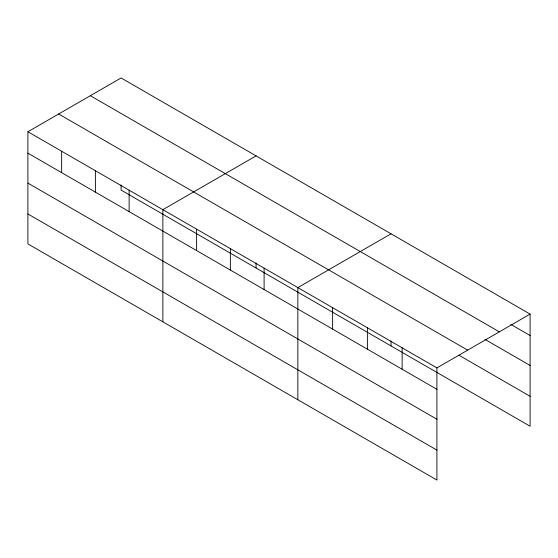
<?xml version="1.0" encoding="UTF-8"?>
<svg xmlns="http://www.w3.org/2000/svg" width="558" height="558" viewBox="0 0 558 558"><rect width="100%" height="100%" fill="white"/><g stroke="black" fill="none" stroke-linecap="round" stroke-linejoin="round"><path stroke-width="0.84" d="M436.914 419.253L436.914 367.896L27.9 131.758L27.9 243.902L436.914 480.047L436.914 419.253L27.9 183.115M121.086 184.97L121.086 190.104L530.1 426.242L530.1 314.098L121.086 77.953L27.9 131.758M256.059 155.884L162.873 209.682L162.873 321.827M391.032 233.809L297.846 287.607L297.846 399.758M436.914 367.896L530.1 314.098M510.87 324.407L530.1 335.511M90.333 95.711L499.347 331.85M484.979 339.404L530.1 365.455M58.653 113.999L467.667 350.145M459.088 355.306L530.1 396.306M27.9 153.171L436.914 389.317M27.9 213.965L436.914 450.104M402.144 347.829L402.144 369.243M391.032 340.819L391.032 345.953M367.38 327.755L367.38 349.168M332.617 307.681L332.617 329.101M264.101 268.126L264.101 289.546M256.059 262.895L256.059 268.028M230.363 248.645L230.363 270.065M196.618 229.164L196.618 250.584M129.128 190.201L129.128 211.621M95.39 170.72L95.39 192.133M61.645 151.239L61.645 172.652"/></g></svg>
